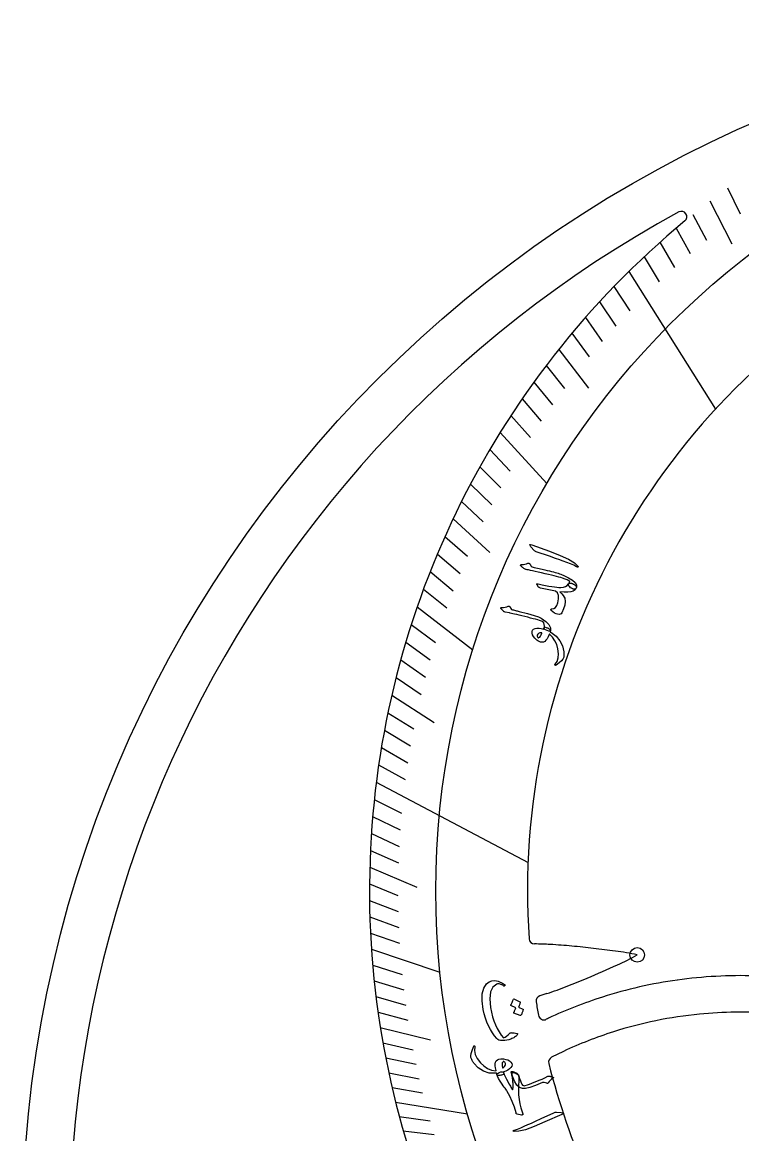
# Model space of a CAD drawing. Header units: millimetres. Extents: x -56 to 56, y -56 to 56.
# Drawn here: x -55.8 to -22.7, y 4.7 to 55.8 of the extents above; entities that cross this region are included whole.
import ezdxf

# ---------------------------------------------------------------- set-up
doc = ezdxf.new("R2010")
doc.units = ezdxf.units.MM
for name, color, linetype in [('CUT_INNER', 6, 'Continuous'), ('CUT_OUTER', 1, 'Continuous'), ('ENGRAVE', 7, 'Continuous'), ('ENGRAVE_FINE', 8, 'Continuous'), ('TEXT', 5, 'Continuous')]:
    doc.layers.add(name, color=color, linetype=linetype)

msp = doc.modelspace()

# ---------------------------------------------------------------- linework, layer by layer
at = {"layer": 'CUT_INNER'}
for points in [[(-31.711, 11.223), (-32.028, 11.122)], [(-30.945, 8.572), (-31.49, 8.304)]]:
    msp.add_lwpolyline(points, dxfattribs=at)
for centre, radius, start, end in [((0, 0), 53.626, 118.5746, 267.7469), ((-25.53, 46.874), 0.25, 309.5528, 118.6523), ((0, 15.945), 39.854, 129.5365, 228.0812), ((-0.001, 15.945), 32.6, 121.1449, 183.889), ((-32.276, 13.752), 0.25, 184.043, 269.2518), ((-32.331, 0.766), 12.736, 86.4896, 89.7675), ((-32.986, -12.009), 25.527, 84.5471, 86.7793), ((-34.755, -30.654), 44.256, 83.2658, 84.5611), ((-37.948, -58.233), 72.019, 82.51338, 83.316), ((-29.482, 4.725), 8.498, 76.9199, 83.7971), ((-31.802, 20.362), 8.496, 293.0722, 299.96), ((-54.938, 70.861), 64.04, 293.06007, 294.41035), ((-42.74, 42.193), 32.885, 291.3296, 293.0714), ((-22.893, -8.56), 20.601, 97.8806, 107.6852), ((-22.805, -9.188), 21.235, 93.0878, 97.8845), ((-22.753, -10.186), 22.234, 88.4373, 93.0827), ((-38.26, 30.711), 20.559, 288.5758, 291.3378), ((-31.952, 10.884), 0.25, 107.6232, 188.9648), ((-2.64, 15.5), 29.924, 188.9496, 190.1479), ((-22.77, -8.93), 20.99, 107.6994, 114.9656), ((-31.849, 10.271), 0.25, 190.0195, 296.1515), ((-22.875, -8.638), 19.007, 95.5113, 107.7054), ((-22.773, -9.616), 19.99, 90.7996, 95.5329), ((-22.757, -10.842), 21.216, 86.2381, 90.7946), ((-30.434, 7.485), 2.875, 114.5799, 116.9991), ((-22.764, -8.947), 19.335, 107.7402, 115.0317), ((-31.38, 8.079), 0.25, 116.1515, 194.2383), ((-0.01, 15.942), 32.59, 194.072, 203.9528)]:
    msp.add_arc(centre, radius, start, end, dxfattribs=at)
at = {"layer": 'CUT_OUTER'}
msp.add_circle((0, 0), 55.8, dxfattribs=at)
at = {"layer": 'ENGRAVE'}
for points in [[(-27.946, 44.361), (-23.967, 38.045)], [(-33.854, 36.976), (-31.71, 34.635)], [(-37.667, 28.967), (-35.109, 26.999)], [(-39.543, 20.923), (-32.575, 17.236)], [(-39.764, 13.264), (-36.619, 12.215)], [(-38.657, 6.247), (-35.358, 5.714)]]:
    msp.add_lwpolyline(points, dxfattribs=at)
for centre, radius in [((0, 15.945), 36.808), ((-27.558, 13.002), 0.335)]:
    msp.add_circle(centre, radius, dxfattribs=at)
at = {"layer": 'ENGRAVE_FINE'}
for points in [[(-23.414, 48.197), (-22.834, 47.004)], [(-24.218, 47.598), (-23.213, 45.624)], [(-25.003, 46.982), (-24.378, 45.807)], [(-25.768, 46.349), (-25.121, 45.185)], [(-26.514, 45.701), (-25.845, 44.547)], [(-27.24, 45.038), (-26.549, 43.895)], [(-28.631, 43.67), (-27.896, 42.55)], [(-29.296, 42.967), (-28.54, 41.859)], [(-29.939, 42.252), (-29.163, 41.156)], [(-30.562, 41.526), (-29.765, 40.442)], [(-31.164, 40.789), (-29.799, 39.003)], [(-31.744, 40.043), (-30.906, 38.986)], [(-32.304, 39.288), (-31.445, 38.244)], [(-32.842, 38.525), (-31.963, 37.494)], [(-33.358, 37.754), (-32.461, 36.738)], [(-34.329, 36.192), (-33.393, 35.206)], [(-34.782, 35.403), (-33.827, 34.431)], [(-35.215, 34.609), (-34.242, 33.653)], [(-35.626, 33.811), (-34.635, 32.87)], [(-36.017, 33.009), (-34.333, 31.466)], [(-36.388, 32.204), (-35.361, 31.296)], [(-36.737, 31.397), (-35.694, 30.505)], [(-37.067, 30.588), (-36.007, 29.713)], [(-37.377, 29.778), (-36.3, 28.92)], [(-37.938, 28.156), (-36.829, 27.332)], [(-38.19, 27.345), (-37.065, 26.54)], [(-38.422, 26.535), (-37.282, 25.747)], [(-38.636, 25.726), (-37.481, 24.957)], [(-38.831, 24.919), (-36.879, 23.666)], [(-39.009, 24.114), (-37.825, 23.382)], [(-39.168, 23.312), (-37.971, 22.599)], [(-39.31, 22.512), (-38.099, 21.819)], [(-39.435, 21.716), (-38.211, 21.042)], [(-39.634, 20.135), (-38.385, 19.5)], [(-39.709, 19.35), (-38.448, 18.736)], [(-39.768, 18.57), (-38.495, 17.976)], [(-39.812, 17.796), (-38.528, 17.222)], [(-39.84, 17.026), (-37.678, 16.102)], [(-39.853, 16.262), (-38.548, 15.729)], [(-39.852, 15.504), (-38.537, 14.992)], [(-39.837, 14.751), (-38.512, 14.26)], [(-39.807, 14.004), (-38.474, 13.535)], [(-39.708, 12.531), (-38.357, 12.104)], [(-39.639, 11.804), (-38.28, 11.399)], [(-39.557, 11.084), (-38.191, 10.701)], [(-39.463, 10.371), (-38.089, 10.01)], [(-39.357, 9.665), (-37.051, 9.099)], [(-39.239, 8.966), (-37.852, 8.649)], [(-39.11, 8.275), (-37.717, 7.98)], [(-38.969, 7.591), (-37.572, 7.319)], [(-38.818, 6.915), (-37.416, 6.665)], [(-38.485, 5.586), (-37.073, 5.381)], [(-38.303, 4.934), (-36.888, 4.751)]]:
    msp.add_lwpolyline(points, dxfattribs=at)
at = {"layer": 'TEXT'}
for points in [[(-32.439, 31.733), (-32.482, 31.793), (-32.49, 31.829), (-32.463, 31.84), (-32.401, 31.826), (-31.593, 31.521), (-31.098, 31.331), (-30.715, 31.154), (-30.444, 30.991), (-30.284, 30.842), (-30.274, 30.824), (-30.27, 30.811), (-30.273, 30.802), (-30.282, 30.798), (-30.294, 30.798), (-30.308, 30.8), (-30.324, 30.805), (-30.342, 30.812), (-30.478, 30.879), (-30.626, 30.944), (-30.785, 31.006), (-30.956, 31.066), (-31, 31.083), (-31.12, 31.126), (-31.316, 31.195), (-31.588, 31.291), (-32.195, 31.497), (-32.226, 31.51), (-32.253, 31.525), (-32.276, 31.542), (-32.296, 31.562)], [(-32.894, 30.839), (-32.906, 30.852), (-32.913, 30.866), (-32.915, 30.879), (-32.912, 30.892), (-32.905, 30.903), (-32.895, 30.91), (-32.882, 30.915), (-32.866, 30.916), (-32.788, 30.916), (-32.714, 30.926), (-32.646, 30.944), (-32.582, 30.972), (-32.556, 30.979), (-32.533, 30.976), (-32.512, 30.962), (-32.493, 30.939), (-32.484, 30.925), (-32.475, 30.91), (-32.467, 30.895), (-32.458, 30.881), (-32.449, 30.866), (-32.441, 30.851), (-32.432, 30.837), (-32.423, 30.822), (-32.391, 30.81), (-32.298, 30.786), (-32.143, 30.75), (-31.926, 30.701), (-31.807, 30.674), (-31.696, 30.648), (-31.592, 30.624), (-31.495, 30.6), (-31.407, 30.576), (-31.326, 30.554), (-31.254, 30.532), (-31.19, 30.512), (-31.13, 30.491), (-31.07, 30.468), (-31.012, 30.445), (-30.953, 30.421), (-30.896, 30.395), (-30.838, 30.367), (-30.78, 30.339), (-30.723, 30.309), (-30.536, 30.195), (-30.412, 30.085), (-30.349, 29.978), (-30.348, 29.874), (-30.366, 29.831), (-30.394, 29.803), (-30.431, 29.79), (-30.479, 29.791), (-30.529, 29.803), (-30.576, 29.824), (-30.62, 29.852), (-30.661, 29.889), (-30.696, 29.929), (-30.716, 29.965), (-30.721, 29.997), (-30.711, 30.025), (-30.7, 30.046), (-30.69, 30.064), (-30.681, 30.08), (-30.674, 30.094), (-30.668, 30.106), (-30.663, 30.117), (-30.661, 30.127), (-30.66, 30.135), (-30.701, 30.171), (-30.771, 30.209), (-30.87, 30.249), (-30.998, 30.291), (-31.075, 30.314), (-31.164, 30.338), (-31.265, 30.365), (-31.378, 30.393), (-31.503, 30.424), (-31.64, 30.457), (-31.789, 30.493), (-31.951, 30.53), (-32.108, 30.567), (-32.247, 30.599), (-32.367, 30.625), (-32.468, 30.647), (-32.55, 30.664), (-32.612, 30.677), (-32.656, 30.686), (-32.68, 30.69), (-32.71, 30.699), (-32.74, 30.712), (-32.77, 30.732), (-32.8, 30.757), (-32.814, 30.771), (-32.828, 30.784), (-32.84, 30.796), (-32.852, 30.807), (-32.864, 30.817), (-32.874, 30.825), (-32.884, 30.833), (-32.894, 30.839)], [(-30.346, 29.869), (-30.379, 29.808), (-30.415, 29.759), (-30.455, 29.721), (-30.499, 29.695), (-30.611, 29.66), (-30.75, 29.642), (-30.918, 29.64), (-31.112, 29.655), (-31.022, 29.567), (-30.955, 29.489), (-30.91, 29.422), (-30.887, 29.365), (-30.873, 29.213), (-30.89, 29.052), (-30.938, 28.883), (-31.017, 28.705), (-31.051, 28.659), (-31.095, 28.631), (-31.15, 28.621), (-31.215, 28.63), (-31.286, 28.654), (-31.358, 28.69), (-31.43, 28.74), (-31.504, 28.803), (-31.513, 28.814), (-31.519, 28.825), (-31.521, 28.836), (-31.52, 28.848), (-31.514, 28.861), (-31.505, 28.87), (-31.493, 28.875), (-31.478, 28.875), (-31.385, 28.895), (-31.308, 28.949), (-31.248, 29.038), (-31.203, 29.162), (-31.17, 29.348), (-31.176, 29.498), (-31.222, 29.613), (-31.307, 29.692), (-31.995, 29.835), (-32.026, 29.843), (-32.052, 29.854), (-32.073, 29.867), (-32.089, 29.883), (-32.161, 29.981), (-32.17, 29.994), (-32.176, 30.006), (-32.178, 30.015), (-32.177, 30.023), (-32.168, 30.03), (-32.154, 30.033), (-32.133, 30.032), (-32.106, 30.027), (-31.931, 29.989), (-31.769, 29.956), (-31.62, 29.928), (-31.483, 29.905), (-31.36, 29.887), (-31.249, 29.874), (-31.152, 29.865), (-31.067, 29.86), (-30.952, 29.869), (-30.854, 29.9), (-30.773, 29.953), (-30.709, 30.029), (-30.69, 30.049), (-30.662, 30.06), (-30.626, 30.061), (-30.582, 30.053), (-30.56, 30.047), (-30.538, 30.039), (-30.517, 30.03), (-30.495, 30.021), (-30.474, 30.01), (-30.453, 29.997), (-30.433, 29.983), (-30.413, 29.968), (-30.378, 29.936), (-30.356, 29.909), (-30.345, 29.887), (-30.346, 29.869)], [(-33.688, 28.757), (-33.733, 28.8), (-33.768, 28.835), (-33.794, 28.86), (-33.812, 28.875), (-33.822, 28.886), (-33.829, 28.897), (-33.831, 28.909), (-33.828, 28.921), (-33.821, 28.933), (-33.811, 28.941), (-33.797, 28.945), (-33.781, 28.946), (-33.7, 28.948), (-33.623, 28.958), (-33.551, 28.975), (-33.485, 29.001), (-33.464, 29.008), (-33.445, 29.005), (-33.427, 28.991), (-33.411, 28.969), (-33.338, 28.854), (-33.291, 28.842), (-33.245, 28.83), (-33.199, 28.818), (-33.154, 28.806), (-33.11, 28.795), (-33.066, 28.784), (-33.024, 28.773), (-32.982, 28.763), (-32.597, 28.666), (-32.299, 28.582), (-32.089, 28.511), (-31.965, 28.454), (-31.759, 28.303), (-31.62, 28.157), (-31.548, 28.017), (-31.542, 27.882), (-31.543, 27.879), (-31.545, 27.875), (-31.546, 27.872), (-31.547, 27.869), (-31.573, 27.857), (-31.62, 27.86), (-31.688, 27.88), (-31.777, 27.915), (-31.809, 27.931), (-31.83, 27.949), (-31.84, 27.97), (-31.838, 27.994), (-31.823, 28.082), (-31.827, 28.163), (-31.849, 28.234), (-31.89, 28.297), (-31.96, 28.321), (-32.04, 28.346), (-32.13, 28.373), (-32.23, 28.401), (-32.341, 28.43), (-32.461, 28.46), (-32.589, 28.492), (-32.728, 28.526), (-32.863, 28.559), (-32.986, 28.589), (-33.094, 28.615), (-33.189, 28.637), (-33.27, 28.655), (-33.337, 28.671), (-33.391, 28.684), (-33.43, 28.694), (-33.63, 28.731), (-33.649, 28.737), (-33.665, 28.743), (-33.678, 28.75), (-33.688, 28.757)], [(-31.53, 27.804), (-31.288, 27.627), (-31.108, 27.418), (-30.988, 27.176), (-30.929, 26.901), (-30.926, 26.865), (-30.924, 26.829), (-30.924, 26.795), (-30.925, 26.761), (-30.927, 26.729), (-30.931, 26.698), (-30.936, 26.668), (-30.943, 26.64), (-30.976, 26.576), (-31.044, 26.498), (-31.147, 26.407), (-31.283, 26.302), (-31.301, 26.292), (-31.317, 26.288), (-31.33, 26.289), (-31.34, 26.296), (-31.347, 26.307), (-31.348, 26.318), (-31.343, 26.33), (-31.332, 26.343), (-31.238, 26.468), (-31.184, 26.627), (-31.172, 26.818), (-31.199, 27.044), (-31.253, 27.24), (-31.336, 27.418), (-31.447, 27.576), (-31.586, 27.715), (-31.592, 27.716), (-31.598, 27.716), (-31.602, 27.714), (-31.606, 27.711), (-31.654, 27.602), (-31.702, 27.512), (-31.75, 27.441), (-31.799, 27.389), (-31.857, 27.355), (-31.924, 27.346), (-32.001, 27.359), (-32.087, 27.396), (-32.098, 27.402), (-32.109, 27.409), (-32.12, 27.416), (-32.132, 27.423), (-32.143, 27.431), (-32.155, 27.44), (-32.167, 27.449), (-32.18, 27.459), (-32.261, 27.532), (-32.322, 27.607), (-32.364, 27.684), (-32.387, 27.765), (-32.388, 27.839), (-32.366, 27.899), (-32.32, 27.943), (-32.25, 27.973), (-32.163, 27.989), (-32.068, 27.99), (-31.965, 27.976), (-31.855, 27.948), (-31.852, 27.954), (-31.85, 27.961), (-31.849, 27.967), (-31.847, 27.973), (-31.846, 27.979), (-31.844, 27.985), (-31.842, 27.992), (-31.84, 27.998), (-31.827, 28.018), (-31.806, 28.03), (-31.778, 28.033), (-31.742, 28.028), (-31.704, 28.017), (-31.668, 28.003), (-31.633, 27.984), (-31.598, 27.962), (-31.569, 27.939), (-31.55, 27.919), (-31.54, 27.901), (-31.541, 27.885), (-31.564, 27.824), (-31.558, 27.821), (-31.551, 27.817), (-31.541, 27.811), (-31.53, 27.804)], [(-31.957, 27.786), (-32.03, 27.774), (-32.086, 27.752), (-32.126, 27.72), (-32.15, 27.678), (-32.152, 27.649), (-32.15, 27.622), (-32.142, 27.595), (-32.129, 27.57), (-32.121, 27.561), (-32.11, 27.556), (-32.096, 27.556), (-32.08, 27.56), (-32.038, 27.583), (-32, 27.625), (-31.966, 27.684), (-31.935, 27.763), (-31.934, 27.772), (-31.937, 27.778), (-31.945, 27.783), (-31.957, 27.786)], [(-33.071, 9.332), (-33.095, 9.304), (-33.123, 9.277), (-33.154, 9.251), (-33.189, 9.226), (-33.227, 9.202), (-33.267, 9.18), (-33.311, 9.16), (-33.358, 9.14), (-33.453, 9.108), (-33.549, 9.085), (-33.646, 9.072), (-33.744, 9.069), (-33.834, 9.075), (-33.908, 9.093), (-33.968, 9.12), (-34.013, 9.158), (-34.116, 9.287), (-34.213, 9.427), (-34.302, 9.577), (-34.384, 9.739), (-34.458, 9.912), (-34.524, 10.095), (-34.581, 10.29), (-34.629, 10.495), (-34.684, 10.885), (-34.676, 11.213), (-34.606, 11.476), (-34.476, 11.675), (-34.366, 11.763), (-34.241, 11.812), (-34.102, 11.823), (-33.95, 11.796), (-33.916, 11.785), (-33.882, 11.772), (-33.846, 11.756), (-33.81, 11.738), (-33.773, 11.718), (-33.734, 11.695), (-33.695, 11.671), (-33.655, 11.644), (-33.643, 11.635), (-33.636, 11.625), (-33.632, 11.614), (-33.632, 11.602), (-33.634, 11.593), (-33.639, 11.586), (-33.646, 11.579), (-33.657, 11.574), (-33.667, 11.571), (-33.676, 11.57), (-33.686, 11.573), (-33.696, 11.579), (-33.736, 11.604), (-33.776, 11.626), (-33.817, 11.645), (-33.859, 11.66), (-33.898, 11.669), (-33.935, 11.672), (-33.971, 11.669), (-34.004, 11.659), (-34.187, 11.525), (-34.298, 11.302), (-34.335, 10.989), (-34.295, 10.587), (-34.252, 10.369), (-34.2, 10.164), (-34.138, 9.971), (-34.067, 9.791), (-33.987, 9.623), (-33.899, 9.467), (-33.803, 9.324), (-33.698, 9.193), (-33.629, 9.221), (-33.557, 9.269), (-33.48, 9.336), (-33.4, 9.422), (-33.391, 9.426), (-33.374, 9.429), (-33.349, 9.431), (-33.316, 9.432), (-33.312, 9.431), (-33.309, 9.43), (-33.306, 9.43), (-33.305, 9.43), (-33.258, 9.428), (-33.206, 9.421), (-33.148, 9.411), (-33.083, 9.396), (-33.063, 9.389), (-33.054, 9.375), (-33.056, 9.356), (-33.071, 9.332)], [(-32.812, 10.513), (-32.807, 10.509), (-32.803, 10.504), (-32.801, 10.496), (-32.8, 10.487), (-32.808, 10.452), (-32.816, 10.418), (-32.826, 10.384), (-32.838, 10.352), (-32.851, 10.319), (-32.866, 10.288), (-32.883, 10.256), (-32.902, 10.225), (-32.908, 10.218), (-32.915, 10.215), (-32.923, 10.214), (-32.932, 10.216), (-33.223, 10.333), (-33.227, 10.337), (-33.228, 10.344), (-33.226, 10.353), (-33.221, 10.365), (-33.216, 10.373), (-33.209, 10.387), (-33.201, 10.405), (-33.191, 10.429), (-33.179, 10.458), (-33.165, 10.492), (-33.15, 10.533), (-33.132, 10.578), (-33.357, 10.674), (-33.364, 10.679), (-33.367, 10.687), (-33.365, 10.697), (-33.359, 10.709), (-33.353, 10.719), (-33.345, 10.736), (-33.335, 10.759), (-33.321, 10.788), (-33.306, 10.823), (-33.287, 10.865), (-33.266, 10.914), (-33.243, 10.97), (-33.238, 10.976), (-33.233, 10.979), (-33.228, 10.979), (-33.222, 10.977), (-32.944, 10.85), (-32.939, 10.846), (-32.935, 10.841), (-32.933, 10.833), (-32.933, 10.824), (-32.938, 10.794), (-32.944, 10.765), (-32.953, 10.737), (-32.963, 10.709), (-32.974, 10.682), (-32.986, 10.655), (-33, 10.629), (-33.015, 10.604)], [(-34.054, 7.566), (-34.355, 7.579), (-34.623, 7.661), (-34.859, 7.812), (-35.062, 8.032), (-35.084, 8.065), (-35.105, 8.097), (-35.125, 8.129), (-35.143, 8.161), (-35.158, 8.193), (-35.172, 8.224), (-35.184, 8.255), (-35.193, 8.285), (-35.2, 8.365), (-35.183, 8.476), (-35.144, 8.617), (-35.081, 8.789), (-35.07, 8.808), (-35.059, 8.82), (-35.047, 8.826), (-35.034, 8.824), (-35.023, 8.818), (-35.016, 8.807), (-35.014, 8.793), (-35.017, 8.776), (-35.033, 8.607), (-34.996, 8.43), (-34.904, 8.245), (-34.757, 8.053), (-34.602, 7.905), (-34.434, 7.793), (-34.253, 7.716), (-34.059, 7.675), (-34.053, 7.678), (-34.048, 7.681), (-34.045, 7.685), (-34.044, 7.69), (-34.066, 7.811), (-34.077, 7.917), (-34.076, 8.005), (-34.064, 8.078), (-34.033, 8.139), (-33.982, 8.185), (-33.91, 8.215), (-33.818, 8.23), (-33.805, 8.23), (-33.792, 8.231), (-33.779, 8.231), (-33.766, 8.23), (-33.752, 8.23), (-33.737, 8.229), (-33.722, 8.228), (-33.706, 8.226), (-33.599, 8.208), (-33.506, 8.178), (-33.429, 8.136), (-33.366, 8.082), (-33.324, 8.021), (-33.309, 7.959), (-33.323, 7.897), (-33.364, 7.833), (-33.427, 7.771), (-33.505, 7.716), (-33.598, 7.67), (-33.705, 7.63), (-33.703, 7.623), (-33.701, 7.617), (-33.699, 7.611), (-33.696, 7.605), (-33.694, 7.599), (-33.692, 7.593), (-33.69, 7.586), (-33.688, 7.579), (-33.687, 7.555), (-33.698, 7.533), (-33.719, 7.514), (-33.751, 7.498), (-33.788, 7.485), (-33.826, 7.476), (-33.866, 7.471), (-33.907, 7.47), (-33.944, 7.472), (-33.972, 7.479), (-33.99, 7.489), (-33.998, 7.502), (-34.015, 7.568), (-34.021, 7.567), (-34.029, 7.567), (-34.041, 7.566), (-34.054, 7.566)], [(-33.712, 7.825), (-33.658, 7.876), (-33.624, 7.926), (-33.608, 7.975), (-33.612, 8.024), (-33.625, 8.049), (-33.643, 8.071), (-33.663, 8.089), (-33.688, 8.103), (-33.7, 8.107), (-33.712, 8.105), (-33.723, 8.098), (-33.734, 8.085), (-33.757, 8.043), (-33.766, 7.986), (-33.761, 7.916), (-33.743, 7.832), (-33.739, 7.824), (-33.733, 7.82), (-33.724, 7.821), (-33.712, 7.825)], [(-33.002, 7.153), (-33.012, 7.064), (-33.017, 6.972), (-33.019, 6.878), (-33.017, 6.78), (-33.012, 6.68), (-33.004, 6.579), (-32.992, 6.475), (-32.977, 6.369), (-32.943, 6.166), (-32.904, 5.989), (-32.86, 5.838), (-32.812, 5.712), (-32.808, 5.698), (-32.808, 5.686), (-32.812, 5.675), (-32.82, 5.665), (-32.831, 5.658), (-32.843, 5.654), (-32.856, 5.652), (-32.871, 5.653), (-33.08, 5.699), (-33.097, 5.704), (-33.111, 5.714), (-33.12, 5.729), (-33.125, 5.748), (-33.202, 6.019), (-33.295, 6.274), (-33.404, 6.512), (-33.529, 6.734), (-33.536, 6.746), (-33.549, 6.767), (-33.569, 6.796), (-33.594, 6.834), (-33.626, 6.88), (-33.664, 6.935), (-33.708, 6.998), (-33.757, 7.07), (-33.851, 7.211), (-33.923, 7.331), (-33.972, 7.429), (-33.999, 7.506), (-33.997, 7.528), (-33.98, 7.551), (-33.947, 7.577), (-33.9, 7.604), (-33.82, 7.633), (-33.759, 7.638), (-33.716, 7.62), (-33.692, 7.579), (-33.668, 7.513), (-33.627, 7.42), (-33.568, 7.302), (-33.49, 7.159), (-33.451, 7.087), (-33.416, 7.024), (-33.386, 6.97), (-33.361, 6.925), (-33.34, 6.889), (-33.325, 6.862), (-33.315, 6.846), (-33.31, 6.838), (-33.307, 6.835), (-33.305, 6.833), (-33.303, 6.831), (-33.302, 6.829), (-33.301, 6.828), (-33.3, 6.826), (-33.299, 6.824), (-33.298, 6.823), (-33.291, 6.814), (-33.284, 6.811), (-33.28, 6.815), (-33.277, 6.825), (-33.27, 6.868), (-33.264, 6.913), (-33.261, 6.96), (-33.26, 7.008), (-33.26, 7.059), (-33.262, 7.111), (-33.266, 7.164), (-33.27, 7.22), (-33.276, 7.274), (-33.283, 7.328), (-33.291, 7.38), (-33.3, 7.432), (-33.31, 7.482), (-33.321, 7.53), (-33.334, 7.576), (-33.348, 7.621), (-33.349, 7.633), (-33.347, 7.642), (-33.34, 7.648), (-33.33, 7.65), (-33.31, 7.649), (-33.29, 7.647), (-33.27, 7.643), (-33.251, 7.638), (-33.231, 7.631), (-33.21, 7.624), (-33.189, 7.617), (-33.167, 7.608), (-33.125, 7.588), (-33.091, 7.566), (-33.064, 7.542), (-33.046, 7.516), (-33.018, 7.446), (-33.001, 7.363), (-32.996, 7.265), (-33.002, 7.153)], [(-32.7, 7.001), (-32.604, 7.035), (-32.504, 7.072), (-32.4, 7.112), (-32.29, 7.154), (-32.175, 7.199), (-32.056, 7.248), (-31.93, 7.3), (-31.799, 7.356), (-31.671, 7.432), (-31.653, 7.437), (-31.635, 7.44), (-31.617, 7.44), (-31.599, 7.437), (-31.59, 7.435), (-31.578, 7.432), (-31.563, 7.428), (-31.545, 7.423), (-31.523, 7.416), (-31.498, 7.41), (-31.47, 7.402), (-31.439, 7.394), (-31.428, 7.391), (-31.42, 7.386), (-31.414, 7.38), (-31.411, 7.371), (-31.41, 7.363), (-31.414, 7.356), (-31.421, 7.348), (-31.431, 7.341), (-31.492, 7.301), (-31.548, 7.252), (-31.599, 7.195), (-31.646, 7.129), (-31.66, 7.112), (-31.675, 7.103), (-31.693, 7.101), (-31.713, 7.107), (-31.83, 7.148), (-31.843, 7.15), (-31.86, 7.149), (-31.88, 7.145), (-31.904, 7.138), (-32.225, 7.01), (-32.487, 6.922), (-32.69, 6.874), (-32.834, 6.867), (-32.965, 6.914), (-33.085, 7.024), (-33.193, 7.2), (-33.288, 7.44), (-33.306, 7.534), (-33.288, 7.587), (-33.235, 7.599), (-33.147, 7.57), (-33.135, 7.564), (-33.123, 7.559), (-33.111, 7.553), (-33.099, 7.548), (-33.088, 7.543), (-33.078, 7.538), (-33.067, 7.533), (-33.056, 7.528), (-33.036, 7.516), (-33.019, 7.498), (-33.006, 7.476), (-32.997, 7.45), (-32.962, 7.33), (-32.925, 7.226), (-32.889, 7.137), (-32.851, 7.064), (-32.823, 7.025), (-32.788, 7.001), (-32.747, 6.993), (-32.7, 7.001)], [(-31.053, 5.764), (-30.981, 5.754), (-30.951, 5.737), (-30.964, 5.713), (-31.018, 5.681), (-31.809, 5.336), (-32.295, 5.124), (-32.691, 4.98), (-32.999, 4.905), (-33.218, 4.9), (-33.238, 4.906), (-33.25, 4.913), (-33.254, 4.921), (-33.251, 4.931), (-33.243, 4.94), (-33.231, 4.948), (-33.217, 4.956), (-33.198, 4.963), (-33.054, 5.011), (-32.903, 5.068), (-32.746, 5.135), (-32.582, 5.211), (-32.539, 5.23), (-32.422, 5.283), (-32.233, 5.369), (-31.971, 5.489), (-31.39, 5.756), (-31.358, 5.769), (-31.328, 5.777), (-31.299, 5.781), (-31.272, 5.781)]]:
    msp.add_lwpolyline(points, close=True, dxfattribs=at)

doc.saveas('drawing.dxf')
